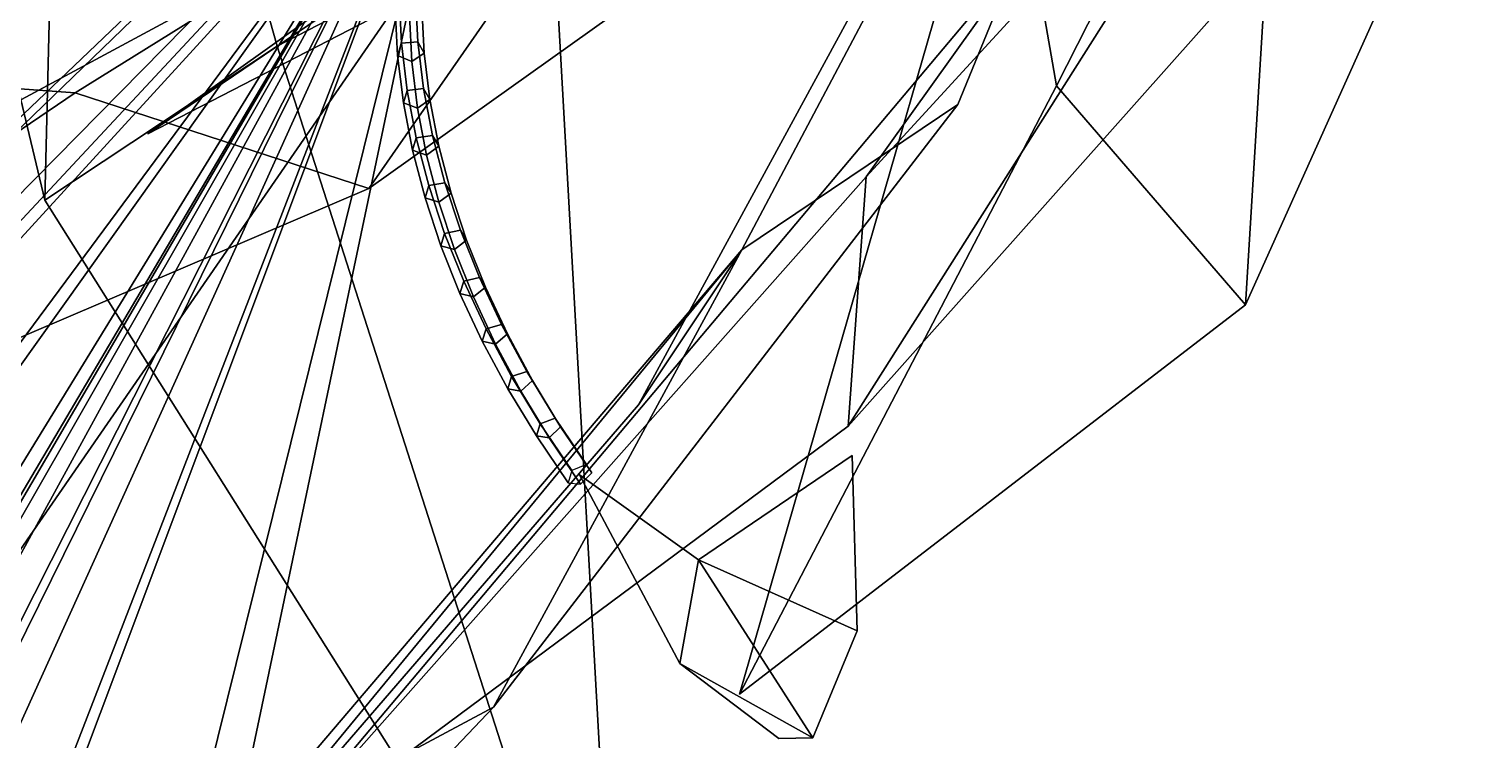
# Model space of a CAD drawing. Header units: metres. Extents: x -366 to 149, y -229 to 234.
# Drawn here: x 12.86 to 36.36, y -55.69 to -44.02 of the extents above; entities that cross this region are included whole.
import ezdxf

# ---------------------------------------------------------------- set-up
doc = ezdxf.new("R2010")
doc.units = ezdxf.units.M

msp = doc.modelspace()

# ---------------------------------------------------------------- linework, layer by layer
at = {"layer": 'coral-li_Leaf', "color": 3}
for points in [[(26.4379, -53.8942, 455.5542), (26.3552, -51.018, 455.7913), (23.8352, -52.7257, 455.0169)], [(26.4379, -53.8942, 455.5542), (23.8352, -52.7257, 455.0169), (26.3552, -51.018, 455.7913)], [(23.5273, -54.4249, 453.1918), (23.8352, -52.7257, 455.0169), (21.8876, -51.3352, 452.2657)], [(23.5273, -54.4249, 453.1918), (21.8876, -51.3352, 452.2657), (23.8352, -52.7257, 455.0169)], [(23.5273, -54.4249, 453.1918), (25.7075, -55.6453, 454.1834), (23.8352, -52.7257, 455.0169)], [(23.5273, -54.4249, 453.1918), (23.8352, -52.7257, 455.0169), (25.7075, -55.6453, 454.1834)], [(23.8352, -52.7257, 455.0169), (25.7075, -55.6453, 454.1834), (26.4379, -53.8942, 455.5542)], [(23.8352, -52.7257, 455.0169), (26.4379, -53.8942, 455.5542), (25.7075, -55.6453, 454.1834)], [(25.1517, -55.6589, 450.8309), (25.7075, -55.6453, 454.1834), (23.5273, -54.4249, 453.1918)], [(25.1517, -55.6589, 450.8309), (23.5273, -54.4249, 453.1918), (25.7075, -55.6453, 454.1834)]]:
    msp.add_3dface(points, dxfattribs=at)
at = {"layer": 'coral-li_Mrstm', "color": 3}
for points in [[(35.8713, -26.2418, 413.867), (22.8507, -50.1834, 444.6296), (24.5485, -47.642, 448.0725)], [(35.8713, -26.2418, 413.867), (24.5485, -47.642, 448.0725), (22.8507, -50.1834, 444.6296)], [(24.5485, -47.642, 448.0725), (28.08673, -45.2605, 449.5288), (35.8713, -26.2418, 413.867)], [(24.5485, -47.642, 448.0725), (35.8713, -26.2418, 413.867), (28.08673, -45.2605, 449.5288)], [(27.07228, -31.7643, 427.6517), (-7.01034, -44.7644, 446.5843), (-5.09971, -48.3234, 448.7928)], [(27.07228, -31.7643, 427.6517), (-5.09971, -48.3234, 448.7928), (-7.01034, -44.7644, 446.5843)], [(-5.09971, -48.3234, 448.7928), (-2.2502, -51.7989, 448.4576), (27.07228, -31.7643, 427.6517)], [(-5.09971, -48.3234, 448.7928), (27.07228, -31.7643, 427.6517), (-2.2502, -51.7989, 448.4576)], [(27.07228, -31.7643, 427.6517), (0.8471, -56.7933, 447.0132), (2.1988, -55.8089, 451.3025)], [(27.07228, -31.7643, 427.6517), (2.1988, -55.8089, 451.3025), (0.8471, -56.7933, 447.0132)], [(2.1988, -55.8089, 451.3025), (5.734, -55.09404, 454.0048), (27.07228, -31.7643, 427.6517)], [(2.1988, -55.8089, 451.3025), (27.07228, -31.7643, 427.6517), (5.734, -55.09404, 454.0048)], [(8.3984, -51.8027, 459.3682), (8.2641, -47.5015, 460.7072), (27.07228, -31.7643, 427.6517)], [(8.3984, -51.8027, 459.3682), (27.07228, -31.7643, 427.6517), (8.2641, -47.5015, 460.7072)], [(27.07228, -31.7643, 427.6517), (10.9711, -55.0845, 457.4174), (8.3984, -51.8027, 459.3682)], [(27.07228, -31.7643, 427.6517), (8.3984, -51.8027, 459.3682), (10.9711, -55.0845, 457.4174)], [(10.1338, -34.3318, 180.7316), (13.1187, -46.8294, 199.5898), (13.4832, -32.07772, 182.944)], [(10.1338, -34.3318, 180.7316), (13.4832, -32.07772, 182.944), (13.1187, -46.8294, 199.5898)], [(13.1187, -46.8294, 199.5898), (16.9301, -44.3055, 201.8923), (13.4832, -32.07772, 182.944)], [(13.1187, -46.8294, 199.5898), (13.4832, -32.07772, 182.944), (16.9301, -44.3055, 201.8923)], [(13.4832, -32.07772, 182.944), (16.9301, -44.3055, 201.8923), (21.4348, -41.9727, 201.2112)], [(13.4832, -32.07772, 182.944), (21.4348, -41.9727, 201.2112), (16.9301, -44.3055, 201.8923)], [(27.02921, -37.4589, 434.0632), (14.8083, -45.7445, 463.1009), (31.9952, -36.8717, 435.155)], [(27.02921, -37.4589, 434.0632), (31.9952, -36.8717, 435.155), (14.8083, -45.7445, 463.1009)], [(23.6641, -39.4165, 430.7401), (14.8083, -45.7445, 463.1009), (27.02921, -37.4589, 434.0632)], [(23.6641, -39.4165, 430.7401), (27.02921, -37.4589, 434.0632), (14.8083, -45.7445, 463.1009)], [(33.4779, -37.5269, 454.1548), (29.7026, -44.9573, 475.391), (28.833, -39.928, 475.7763)], [(33.4779, -37.5269, 454.1548), (28.833, -39.928, 475.7763), (29.7026, -44.9573, 475.391)], [(32.803, -48.5465, 473.4665), (29.7026, -44.9573, 475.391), (33.4779, -37.5269, 454.1548)], [(32.803, -48.5465, 473.4665), (33.4779, -37.5269, 454.1548), (29.7026, -44.9573, 475.391)], [(36.3577, -40.6373, 452.3586), (32.803, -48.5465, 473.4665), (33.4779, -37.5269, 454.1548)], [(36.3577, -40.6373, 452.3586), (33.4779, -37.5269, 454.1548), (32.803, -48.5465, 473.4665)], [(20.6453, -38.4201, 426.7442), (9.7528, -44.7934, 445.7566), (24.02732, -38.5913, 429.8631)], [(20.6453, -38.4201, 426.7442), (24.02732, -38.5913, 429.8631), (9.7528, -44.7934, 445.7566)], [(33.8978, -41.983, 431.0217), (26.2899, -50.5353, 450.7628), (34.01465, -38.3422, 433.8369)], [(33.8978, -41.983, 431.0217), (34.01465, -38.3422, 433.8369), (26.2899, -50.5353, 450.7628)], [(26.2899, -50.5353, 450.7628), (26.5822, -46.4447, 453.8256), (34.01465, -38.3422, 433.8369)], [(26.2899, -50.5353, 450.7628), (34.01465, -38.3422, 433.8369), (26.5822, -46.4447, 453.8256)], [(34.01465, -38.3422, 433.8369), (26.5822, -46.4447, 453.8256), (29.4485, -42.4396, 455.219)], [(34.01465, -38.3422, 433.8369), (29.4485, -42.4396, 455.219), (26.5822, -46.4447, 453.8256)], [(9.7528, -44.7934, 445.7566), (13.617, -45.06706, 449.1019), (24.02732, -38.5913, 429.8631)], [(9.7528, -44.7934, 445.7566), (24.02732, -38.5913, 429.8631), (13.617, -45.06706, 449.1019)], [(24.02732, -38.5913, 429.8631), (13.617, -45.06706, 449.1019), (18.4336, -46.6369, 449.8333)], [(24.02732, -38.5913, 429.8631), (18.4336, -46.6369, 449.8333), (13.617, -45.06706, 449.1019)], [(24.02732, -38.5913, 429.8631), (18.4336, -46.6369, 449.8333), (28.3718, -39.5566, 430.5732)], [(24.02732, -38.5913, 429.8631), (28.3718, -39.5566, 430.5732), (18.4336, -46.6369, 449.8333)], [(4.07402, -61.6623, 470.6773), (0.6236, -59.00613, 469.5152), (19.9939, -39.3309, 438.9905)], [(4.07402, -61.6623, 470.6773), (19.9939, -39.3309, 438.9905), (0.6236, -59.00613, 469.5152)], [(5.7609, -65.3698, 468.5809), (3.7311, -66.9046, 464.8613), (19.9939, -39.3309, 438.9905)], [(5.7609, -65.3698, 468.5809), (19.9939, -39.3309, 438.9905), (3.7311, -66.9046, 464.8613)], [(19.9939, -39.3309, 438.9905), (8.613, -61.8697, 471.4181), (4.07402, -61.6623, 470.6773)], [(19.9939, -39.3309, 438.9905), (4.07402, -61.6623, 470.6773), (8.613, -61.8697, 471.4181)], [(19.9939, -39.3309, 438.9905), (6.9658, -61.6214, 470.9667), (5.7609, -65.3698, 468.5809)], [(19.9939, -39.3309, 438.9905), (5.7609, -65.3698, 468.5809), (6.9658, -61.6214, 470.9667)], [(19.9939, -39.3309, 438.9905), (6.5386, -62.858, 469.8856), (10.04686, -65.839, 469.8865)], [(19.9939, -39.3309, 438.9905), (10.04686, -65.839, 469.8865), (6.5386, -62.858, 469.8856)], [(19.9939, -39.3309, 438.9905), (9.1641, -63.2538, 470.6051), (7.3579, -59.9295, 473.2282)], [(19.9939, -39.3309, 438.9905), (7.3579, -59.9295, 473.2282), (9.1641, -63.2538, 470.6051)], [(7.3579, -59.9295, 473.2282), (7.8643, -55.7163, 474.7462), (19.9939, -39.3309, 438.9905)], [(7.3579, -59.9295, 473.2282), (19.9939, -39.3309, 438.9905), (7.8643, -55.7163, 474.7462)], [(19.9939, -39.3309, 438.9905), (7.8894, -63.8611, 469.6635), (11.02822, -62.496, 472.7423)], [(19.9939, -39.3309, 438.9905), (11.02822, -62.496, 472.7423), (7.8894, -63.8611, 469.6635)], [(10.04686, -65.839, 469.8865), (12.8176, -68.3063, 467.3279), (19.9939, -39.3309, 438.9905)], [(10.04686, -65.839, 469.8865), (19.9939, -39.3309, 438.9905), (12.8176, -68.3063, 467.3279)], [(11.02822, -62.496, 472.7423), (15.3574, -61.4312, 473.4021), (19.9939, -39.3309, 438.9905)], [(11.02822, -62.496, 472.7423), (19.9939, -39.3309, 438.9905), (15.3574, -61.4312, 473.4021)], [(29.7026, -44.9573, 475.391), (24.5098, -54.9286, 505.9654), (28.833, -39.928, 475.7763)], [(29.7026, -44.9573, 475.391), (28.833, -39.928, 475.7763), (24.5098, -54.9286, 505.9654)], [(11.7095, -41.08622, 444.7221), (3.1932, -50.3196, 463.0809), (15.3066, -43.7955, 444.8999)], [(11.7095, -41.08622, 444.7221), (15.3066, -43.7955, 444.8999), (3.1932, -50.3196, 463.0809)], [(16.9301, -44.3055, 201.8923), (22.5461, -61.809, 228.7861), (21.4348, -41.9727, 201.2112)], [(16.9301, -44.3055, 201.8923), (21.4348, -41.9727, 201.2112), (22.5461, -61.809, 228.7861)], [(26.5822, -46.4447, 453.8256), (16.5599, -57.7628, 482.6812), (29.4485, -42.4396, 455.219)], [(26.5822, -46.4447, 453.8256), (29.4485, -42.4396, 455.219), (16.5599, -57.7628, 482.6812)], [(13.1187, -46.8294, 199.5898), (22.5461, -61.809, 228.7861), (16.9301, -44.3055, 201.8923)], [(13.1187, -46.8294, 199.5898), (16.9301, -44.3055, 201.8923), (22.5461, -61.809, 228.7861)], [(9.7528, -44.7934, 445.7566), (-0.7812, -54.8509, 476.6365), (13.617, -45.06706, 449.1019)], [(9.7528, -44.7934, 445.7566), (13.617, -45.06706, 449.1019), (-0.7812, -54.8509, 476.6365)], [(13.617, -45.06706, 449.1019), (-0.7812, -54.8509, 476.6365), (18.4336, -46.6369, 449.8333)], [(13.617, -45.06706, 449.1019), (18.4336, -46.6369, 449.8333), (-0.7812, -54.8509, 476.6365)], [(32.803, -48.5465, 473.4665), (24.5098, -54.9286, 505.9654), (29.7026, -44.9573, 475.391)], [(32.803, -48.5465, 473.4665), (29.7026, -44.9573, 475.391), (24.5098, -54.9286, 505.9654)], [(24.5485, -47.642, 448.0725), (20.4778, -55.1448, 468.6143), (28.08673, -45.2605, 449.5288)], [(24.5485, -47.642, 448.0725), (28.08673, -45.2605, 449.5288), (20.4778, -55.1448, 468.6143)], [(26.2899, -50.5353, 450.7628), (16.5599, -57.7628, 482.6812), (26.5822, -46.4447, 453.8256)], [(26.2899, -50.5353, 450.7628), (26.5822, -46.4447, 453.8256), (16.5599, -57.7628, 482.6812)], [(-7.08205, -46.9952, 317.7264), (10.5803, -66.3412, 349.3941), (14.8936, -66.2164, 347.7896)], [(-7.08205, -46.9952, 317.7264), (14.8936, -66.2164, 347.7896), (10.5803, -66.3412, 349.3941)], [(14.8936, -66.2164, 347.7896), (17.5184, -66.7422, 344.164), (-7.08205, -46.9952, 317.7264)], [(14.8936, -66.2164, 347.7896), (-7.08205, -46.9952, 317.7264), (17.5184, -66.7422, 344.164)], [(-7.08205, -46.9952, 317.7264), (13.3032, -66.7675, 347.4344), (15.4821, -63.09565, 349.1559)], [(-7.08205, -46.9952, 317.7264), (15.4821, -63.09565, 349.1559), (13.3032, -66.7675, 347.4344)], [(15.4821, -63.09565, 349.1559), (17.7291, -59.316, 348.1677), (-7.08205, -46.9952, 317.7264)], [(15.4821, -63.09565, 349.1559), (-7.08205, -46.9952, 317.7264), (17.7291, -59.316, 348.1677)], [(-7.08205, -46.9952, 317.7264), (15.2595, -64.02441, 347.7252), (12.8483, -62.3168, 351.2557)], [(-7.08205, -46.9952, 317.7264), (12.8483, -62.3168, 351.2557), (15.2595, -64.02441, 347.7252)], [(-7.08205, -46.9952, 317.7264), (13.7639, -61.8771, 349.8674), (10.6073, -64.949, 351.2067)], [(-7.08205, -46.9952, 317.7264), (10.6073, -64.949, 351.2067), (13.7639, -61.8771, 349.8674)], [(22.8507, -50.1834, 444.6296), (14.1681, -60.2461, 463.1792), (24.5485, -47.642, 448.0725)], [(22.8507, -50.1834, 444.6296), (24.5485, -47.642, 448.0725), (14.1681, -60.2461, 463.1792)], [(14.1681, -60.2461, 463.1792), (16.2164, -57.4213, 466.924), (24.5485, -47.642, 448.0725)], [(14.1681, -60.2461, 463.1792), (24.5485, -47.642, 448.0725), (16.2164, -57.4213, 466.924)], [(24.5485, -47.642, 448.0725), (16.2164, -57.4213, 466.924), (20.4778, -55.1448, 468.6143)], [(24.5485, -47.642, 448.0725), (20.4778, -55.1448, 468.6143), (16.2164, -57.4213, 466.924)], [(16.2164, -57.4213, 466.924), (4.9833, -71.4413, 494.0984), (20.4778, -55.1448, 468.6143)], [(16.2164, -57.4213, 466.924), (20.4778, -55.1448, 468.6143), (4.9833, -71.4413, 494.0984)]]:
    msp.add_3dface(points, dxfattribs=at)
at = {"layer": 'coral-li_Petiole', "color": 3}
for points in [[(19.1951, -43.4778, 444.4419), (19.234, -44.2347, 445.3077), (18.9658, -44.2561, 445.301), (18.9268, -43.4911, 444.4256)], [(19.2989, -43.6676, 444.2817), (19.3377, -44.4193, 445.1417), (19.234, -44.2347, 445.3077), (19.1951, -43.4778, 444.4419)], [(18.9268, -43.4911, 444.4256), (18.9658, -44.2561, 445.301), (18.9034, -44.4581, 445.1272), (18.8644, -43.6931, 444.2519)], [(18.8644, -43.6931, 444.2519), (18.9034, -44.4581, 445.1272), (19.1345, -44.5567, 445.0308), (19.09567, -43.7998, 444.1649)], [(19.09567, -43.7998, 444.1649), (19.1345, -44.5567, 445.0308), (19.3377, -44.4193, 445.1417), (19.2989, -43.6676, 444.2817)], [(18.9658, -44.2561, 445.301), (19.06038, -45.02888, 446.1653), (18.9979, -45.2308, 445.9916), (18.9034, -44.4581, 445.1272)], [(19.234, -44.2347, 445.3077), (19.3278, -44.9991, 446.1627), (19.06038, -45.02888, 446.1653), (18.9658, -44.2561, 445.301)], [(19.1345, -44.5567, 445.0308), (19.2283, -45.321, 445.8857), (19.431, -45.1786, 445.9908), (19.3377, -44.4193, 445.1417)], [(19.3377, -44.4193, 445.1417), (19.431, -45.1786, 445.9908), (19.3278, -44.9991, 446.1627), (19.234, -44.2347, 445.3077)], [(18.9034, -44.4581, 445.1272), (18.9979, -45.2308, 445.9916), (19.2283, -45.321, 445.8857), (19.1345, -44.5567, 445.0308)], [(19.06038, -45.02888, 446.1653), (19.2101, -45.8073, 447.0166), (19.1477, -46.0094, 446.8428), (18.9979, -45.2308, 445.9916)], [(19.3278, -44.9991, 446.1627), (19.4762, -45.7692, 447.0046), (19.2101, -45.8073, 447.0166), (19.06038, -45.02888, 446.1653)], [(19.431, -45.1786, 445.9908), (19.5787, -45.9436, 446.8271), (19.4762, -45.7692, 447.0046), (19.3278, -44.9991, 446.1627)], [(18.9979, -45.2308, 445.9916), (19.1477, -46.0094, 446.8428), (19.3768, -46.0912, 446.7277), (19.2283, -45.321, 445.8857)], [(19.2283, -45.321, 445.8857), (19.3768, -46.0912, 446.7277), (19.5787, -45.9436, 446.8271), (19.431, -45.1786, 445.9908)], [(19.2101, -45.8073, 447.0166), (19.4148, -46.5898, 447.8527), (19.3524, -46.7918, 447.6789), (19.1477, -46.0094, 446.8428)], [(19.4762, -45.7692, 447.0046), (19.679, -46.5431, 447.8316), (19.4148, -46.5898, 447.8527), (19.2101, -45.8073, 447.0166)], [(19.5787, -45.9436, 446.8271), (19.7802, -46.7123, 447.6484), (19.679, -46.5431, 447.8316), (19.4762, -45.7692, 447.0046)], [(19.1477, -46.0094, 446.8428), (19.3524, -46.7918, 447.6789), (19.5795, -46.8651, 447.5546), (19.3768, -46.0912, 446.7277)], [(19.3768, -46.0912, 446.7277), (19.5795, -46.8651, 447.5546), (19.7802, -46.7123, 447.6484), (19.5787, -45.9436, 446.8271)], [(19.4148, -46.5898, 447.8527), (19.6739, -47.3742, 448.6716), (19.6115, -47.5763, 448.4978), (19.3524, -46.7918, 447.6789)], [(19.679, -46.5431, 447.8316), (19.9356, -47.3191, 448.6415), (19.6739, -47.3742, 448.6716), (19.4148, -46.5898, 447.8527)], [(19.5795, -46.8651, 447.5546), (19.8361, -47.6411, 448.3645), (20.03531, -47.4831, 448.4529), (19.7802, -46.7123, 447.6484)], [(19.7802, -46.7123, 447.6484), (20.03531, -47.4831, 448.4529), (19.9356, -47.3191, 448.6415), (19.679, -46.5431, 447.8316)], [(19.3524, -46.7918, 447.6789), (19.6115, -47.5763, 448.4978), (19.8361, -47.6411, 448.3645), (19.5795, -46.8651, 447.5546)], [(19.6739, -47.3742, 448.6716), (19.9868, -48.1589, 449.4713), (19.9244, -48.3609, 449.2976), (19.6115, -47.5763, 448.4978)], [(19.9356, -47.3191, 448.6415), (20.2454, -48.09529, 449.4325), (19.9868, -48.1589, 449.4713), (19.6739, -47.3742, 448.6716)], [(20.03531, -47.4831, 448.4529), (20.3431, -48.254, 449.2385), (20.2454, -48.09529, 449.4325), (19.9356, -47.3191, 448.6415)], [(19.6115, -47.5763, 448.4978), (19.9244, -48.3609, 449.2976), (20.1459, -48.4172, 449.1555), (19.8361, -47.6411, 448.3645)], [(19.8361, -47.6411, 448.3645), (20.1459, -48.4172, 449.1555), (20.3431, -48.254, 449.2385), (20.03531, -47.4831, 448.4529)], [(19.9868, -48.1589, 449.4713), (20.3527, -48.9417, 450.25), (20.2903, -49.1437, 450.0763), (19.9244, -48.3609, 449.2976)], [(20.2454, -48.09529, 449.4325), (20.6076, -48.8696, 450.2026), (20.3527, -48.9417, 450.25), (19.9868, -48.1589, 449.4713)], [(20.3431, -48.254, 449.2385), (20.7031, -49.02323, 450.0033), (20.6076, -48.8696, 450.2026), (20.2454, -48.09529, 449.4325)], [(19.9244, -48.3609, 449.2976), (20.2903, -49.1437, 450.0763), (20.5081, -49.1916, 449.9257), (20.1459, -48.4172, 449.1555)], [(20.1459, -48.4172, 449.1555), (20.5081, -49.1916, 449.9257), (20.7031, -49.02323, 450.0033), (20.3431, -48.254, 449.2385)], [(20.6076, -48.8696, 450.2026), (21.02147, -49.6404, 450.9501), (20.7708, -49.721, 451.0057), (20.3527, -48.9417, 450.25)], [(20.7031, -49.02323, 450.0033), (21.1143, -49.7888, 450.7456), (21.02147, -49.6404, 450.9501), (20.6076, -48.8696, 450.2026)], [(20.3527, -48.9417, 450.25), (20.7708, -49.721, 451.0057), (20.7083, -49.923, 450.832), (20.2903, -49.1437, 450.0763)], [(20.5081, -49.1916, 449.9257), (20.9219, -49.9624, 450.6731), (21.1143, -49.7888, 450.7456), (20.7031, -49.02323, 450.0033)], [(20.2903, -49.1437, 450.0763), (20.7083, -49.923, 450.832), (20.9219, -49.9624, 450.6731), (20.5081, -49.1916, 449.9257)], [(20.7708, -49.721, 451.0057), (21.24, -50.4947, 451.7367), (21.1775, -50.6967, 451.5629), (20.7083, -49.923, 450.832)], [(21.02147, -49.6404, 450.9501), (21.4858, -50.4057, 451.673), (21.24, -50.4947, 451.7367), (20.7708, -49.721, 451.0057)], [(20.9219, -49.9624, 450.6731), (21.3863, -50.7277, 451.396), (21.5758, -50.5489, 451.4636), (21.1143, -49.7888, 450.7456)], [(21.1143, -49.7888, 450.7456), (21.5758, -50.5489, 451.4636), (21.4858, -50.4057, 451.673), (21.02147, -49.6404, 450.9501)], [(20.7083, -49.923, 450.832), (21.1775, -50.6967, 451.5629), (21.3863, -50.7277, 451.396), (20.9219, -49.9624, 450.6731)], [(21.24, -50.4947, 451.7367), (21.7592, -51.2611, 452.4411), (21.6968, -51.4631, 452.2673), (21.1775, -50.6967, 451.5629)], [(21.4858, -50.4057, 451.673), (21.9997, -51.1638, 452.3696), (21.7592, -51.2611, 452.4411), (21.24, -50.4947, 451.7367)], [(21.5758, -50.5489, 451.4636), (22.08641, -51.3018, 452.1555), (21.9997, -51.1638, 452.3696), (21.4858, -50.4057, 451.673)], [(21.1775, -50.6967, 451.5629), (21.6968, -51.4631, 452.2673), (21.9002, -51.4858, 452.0926), (21.3863, -50.7277, 451.396)], [(21.3863, -50.7277, 451.396), (21.9002, -51.4858, 452.0926), (22.08641, -51.3018, 452.1555), (21.5758, -50.5489, 451.4636)]]:
    msp.add_3dface(points, dxfattribs=at)

doc.saveas('drawing.dxf')
